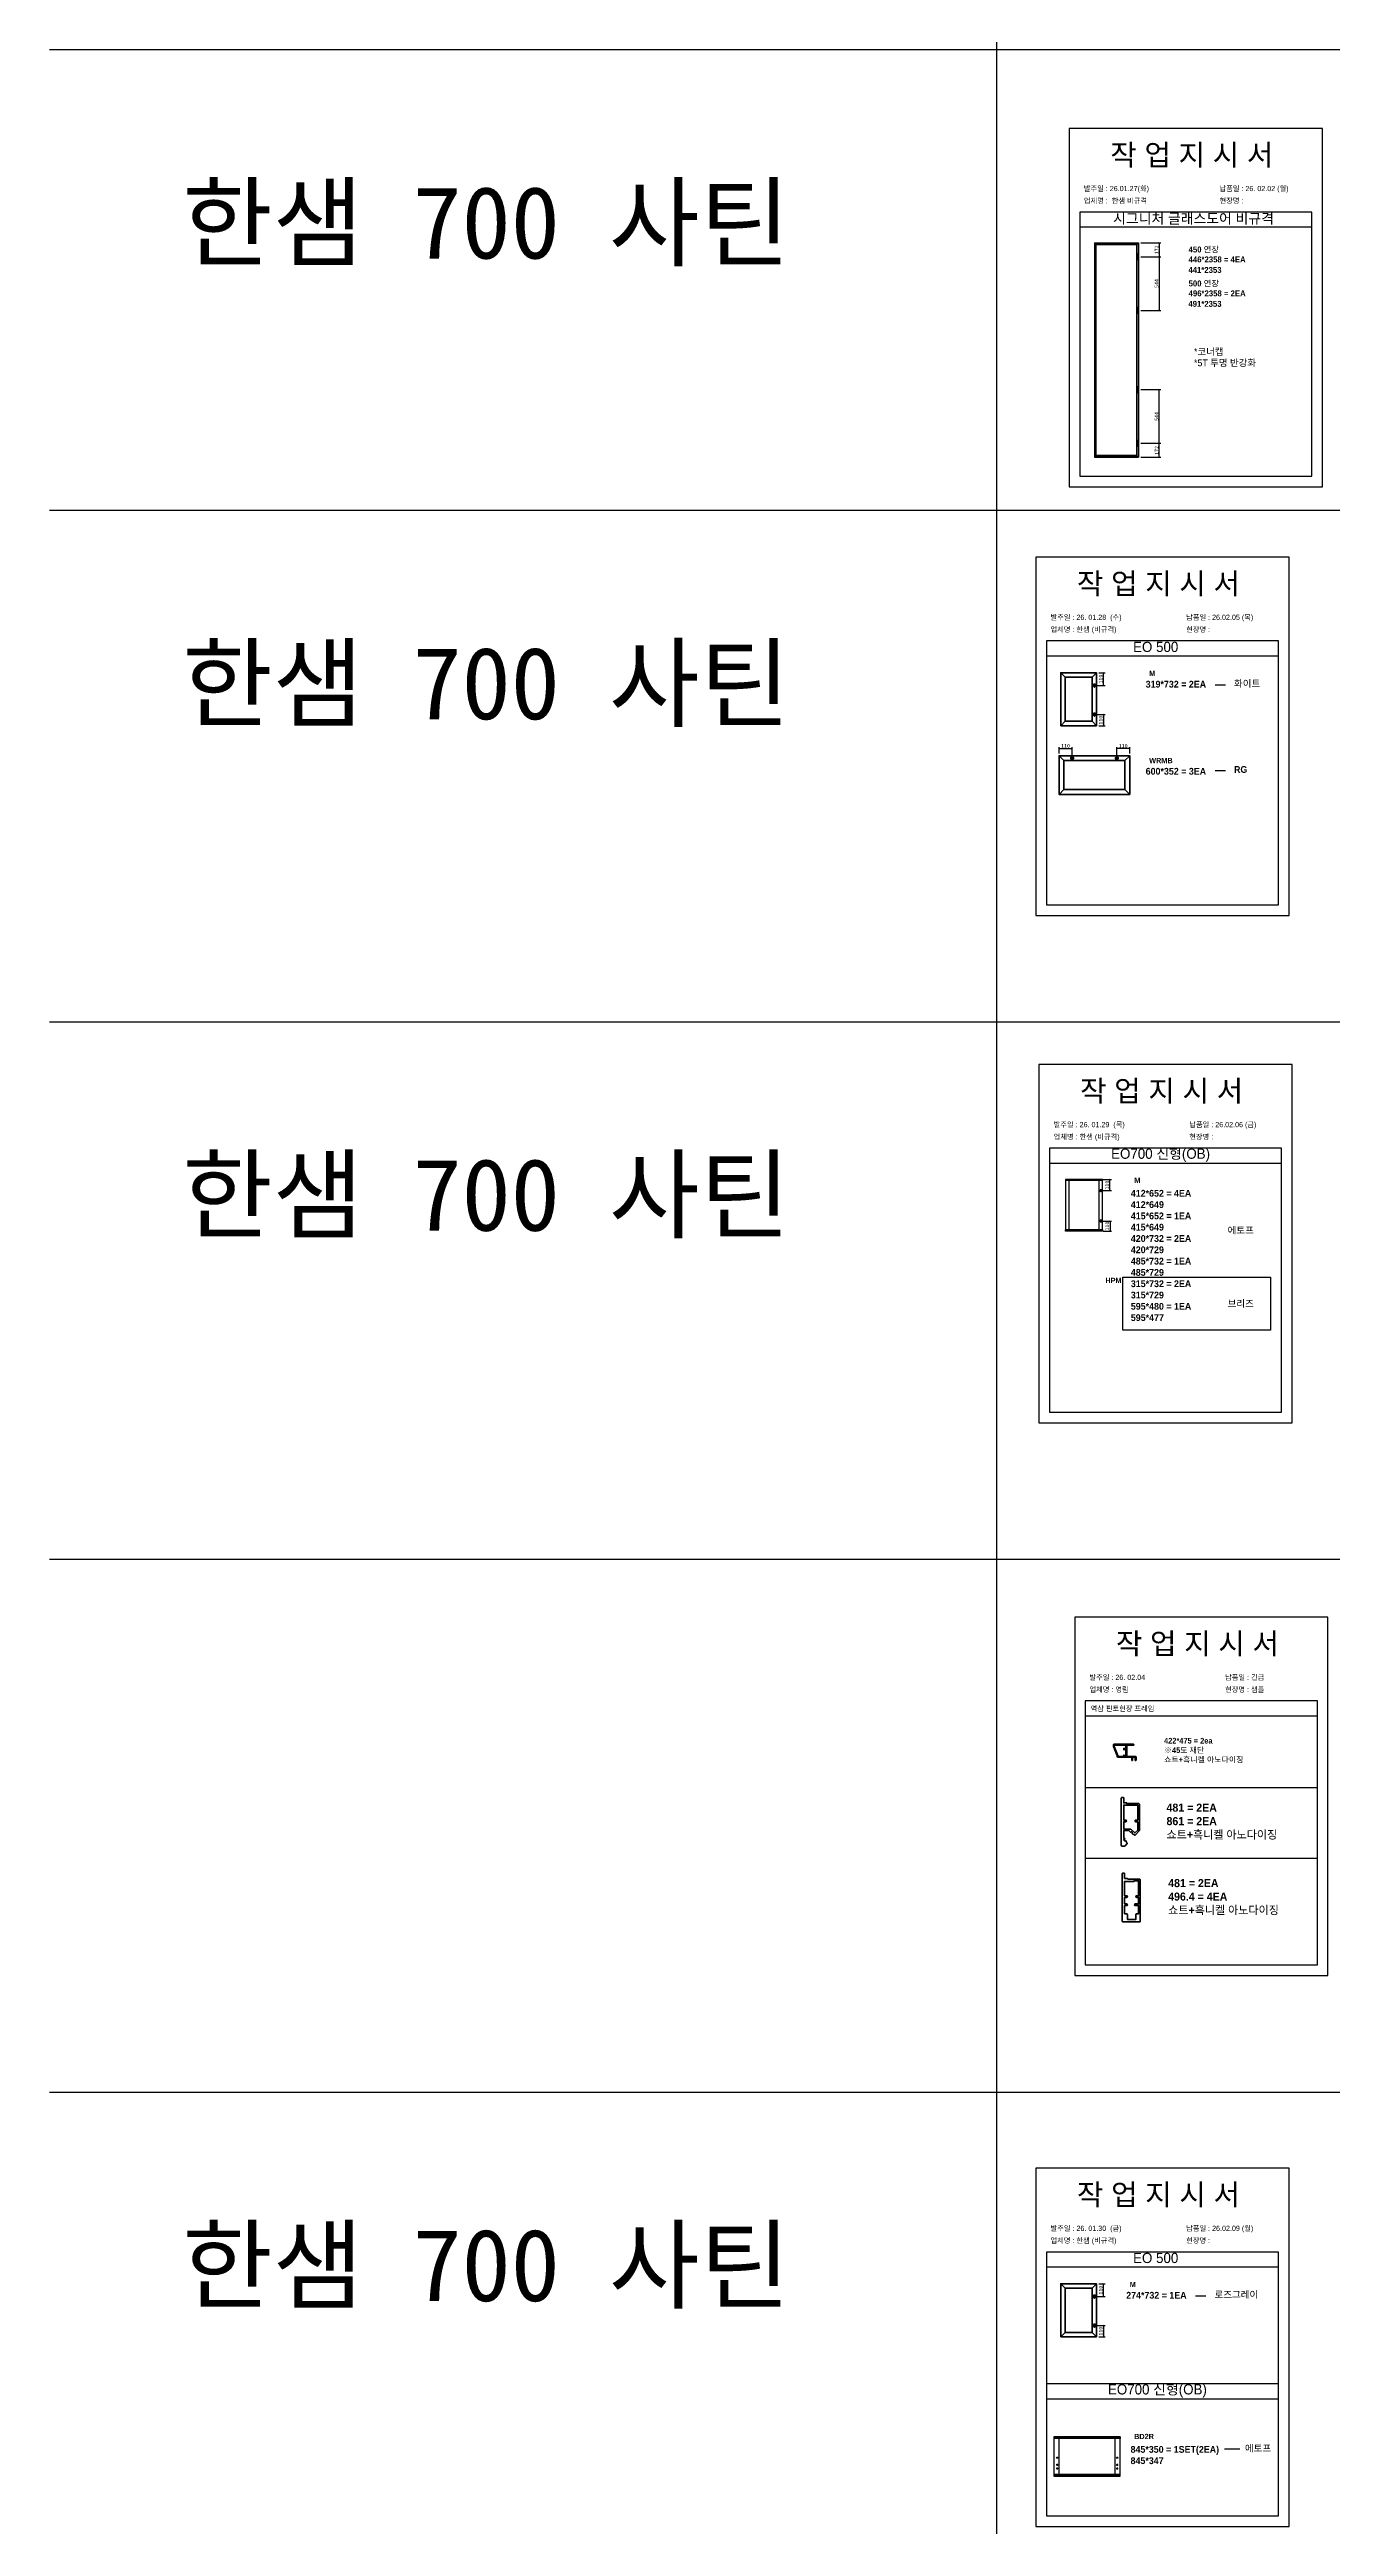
# Model space of a CAD drawing. Header units: millimetres. Extents: x -44117 to 256353, y -2095463 to 65325.
# Drawn here: x 104016 to 112528, y -678114 to -661681 of the extents above; entities that cross this region are included whole.
import ezdxf

# ---------------------------------------------------------------- set-up
doc = ezdxf.new("R2010")
doc.units = ezdxf.units.MM
doc.header["$LTSCALE"] = 10
doc.layers.add('1', color=2, linetype='Continuous', lineweight=40)
doc.layers.add('Layer1', color=7, linetype='Continuous', lineweight=70)
doc.styles.add('MtX_Gulim', font='')
doc.styles.get('MtX_Gulim').set_extended_font_data('Gulim', bold=True)
doc.dimstyles.new('ISO-25', dxfattribs={"dimtxt": 2.5, "dimasz": 2.5, "dimexe": 1, "dimexo": 1, "dimtad": 1, "dimtxsty": 'Standard', "dimblk": 'ARCHTICK', "dimcen": 2.5, "dimadec": 0, "dimazin": 0, "dimtfac": 1, "dimtmove": 0, "dimatfit": 3, "dimfxl": 0, "dimarcsym": 0})

# ---------------------------------------------------------------- blocks, each defined once
blk = doc.blocks.new('_ArchTick')
at = {"color": 0, "linetype": 'ByBlock', "const_width": 0.15}
blk.add_lwpolyline([(-0.5, -0.5), (0.5, 0.5)], dxfattribs=at)
blk = doc.blocks.new('*D4643')
at = {"color": 0, "lineweight": -2}
for p, q in [((111256, -663055), (111389, -663055)), ((111379, -663055), (111379, -663412)), ((111256, -663412), (111389, -663412))]:
    blk.add_line(p, q, dxfattribs=at)
at = {"layer": 'Defpoints', "color": 0}
for p in [(111241, -663055), (111241, -663412), (111379, -663412)]:
    blk.add_point(p, dxfattribs=at)
at = {"color": 0, "lineweight": -2, "xscale": 10, "yscale": 10, "zscale": 10}
for p, rotation in [((111379, -663055), 90), ((111379, -663412), 270)]:
    blk.add_blockref('_ArchTick', p, dxfattribs=dict(at, rotation=rotation))
at = {"color": 0, "insert": (111361, -663233), "char_height": 25, "attachment_point": 5, "rotation": 90}
blk.add_mtext('544', dxfattribs=at)
blk = doc.blocks.new('*D4644')
at = {"color": 0, "lineweight": -2}
for p, q in [((111256, -662962), (111389, -662962)), ((111256, -663055), (111389, -663055)), ((111379, -662962), (111379, -663055))]:
    blk.add_line(p, q, dxfattribs=at)
at = {"layer": 'Defpoints', "color": 0}
for p in [(111241, -662962), (111241, -663055), (111379, -663055)]:
    blk.add_point(p, dxfattribs=at)
at = {"color": 0, "lineweight": -2, "xscale": 10, "yscale": 10, "zscale": 10}
for p, rotation in [((111379, -662962), 90), ((111379, -663055), 270)]:
    blk.add_blockref('_ArchTick', p, dxfattribs=dict(at, rotation=rotation))
at = {"color": 0, "insert": (111361, -663009), "char_height": 25, "attachment_point": 5, "rotation": 90}
blk.add_mtext('172', dxfattribs=at)
blk = doc.blocks.new('*D4645')
at = {"color": 0, "lineweight": -2}
for p, q in [((111256, -663936), (111389, -663936)), ((111379, -664293), (111379, -663936)), ((111256, -664293), (111389, -664293))]:
    blk.add_line(p, q, dxfattribs=at)
at = {"layer": 'Defpoints', "color": 0}
for p in [(111241, -663936), (111379, -663936), (111241, -664293)]:
    blk.add_point(p, dxfattribs=at)
at = {"color": 0, "lineweight": -2, "xscale": 10, "yscale": 10, "zscale": 10}
for p, rotation in [((111379, -663936), 90), ((111379, -664293), 270)]:
    blk.add_blockref('_ArchTick', p, dxfattribs=dict(at, rotation=rotation))
at = {"color": 0, "insert": (111361, -664115), "char_height": 25, "attachment_point": 5, "rotation": 90}
blk.add_mtext('544', dxfattribs=at)
blk = doc.blocks.new('*D4646')
at = {"color": 0, "lineweight": -2}
for p, q in [((111256, -664293), (111389, -664293)), ((111379, -664386), (111379, -664293)), ((111256, -664386), (111389, -664386))]:
    blk.add_line(p, q, dxfattribs=at)
at = {"layer": 'Defpoints', "color": 0}
for p in [(111241, -664293), (111379, -664293), (111241, -664386)]:
    blk.add_point(p, dxfattribs=at)
at = {"color": 0, "lineweight": -2, "xscale": 10, "yscale": 10, "zscale": 10}
for p, rotation in [((111379, -664293), 90), ((111379, -664386), 270)]:
    blk.add_blockref('_ArchTick', p, dxfattribs=dict(at, rotation=rotation))
at = {"color": 0, "insert": (111361, -664340), "char_height": 25, "attachment_point": 5, "rotation": 90}
blk.add_mtext('172', dxfattribs=at)
blk = doc.blocks.new('*D4667')
at = {"color": 0, "lineweight": -2}
for p, q in [((110977, -665815), (111020, -665815)), ((111010, -665899), (111010, -665815)), ((110963, -665899), (111020, -665899))]:
    blk.add_line(p, q, dxfattribs=at)
at = {"layer": 'Defpoints', "color": 0}
for p in [(110962, -665815), (111010, -665815), (110948, -665899)]:
    blk.add_point(p, dxfattribs=at)
at = {"color": 0, "lineweight": -2, "xscale": 10, "yscale": 10, "zscale": 10}
for p, rotation in [((111010, -665815), 90), ((111010, -665899), 270)]:
    blk.add_blockref('_ArchTick', p, dxfattribs=dict(at, rotation=rotation))
at = {"color": 0, "insert": (110991, -665857), "char_height": 25, "attachment_point": 5, "rotation": 90}
blk.add_mtext('110', dxfattribs=at)
blk = doc.blocks.new('*D4668')
at = {"color": 0, "lineweight": -2}
for p, q in [((110963, -666092), (111020, -666092)), ((110977, -666167), (111020, -666167)), ((111010, -666092), (111010, -666167))]:
    blk.add_line(p, q, dxfattribs=at)
at = {"layer": 'Defpoints', "color": 0}
for p in [(110948, -666092), (110962, -666167), (111010, -666167)]:
    blk.add_point(p, dxfattribs=at)
at = {"color": 0, "lineweight": -2, "xscale": 10, "yscale": 10, "zscale": 10}
for p, rotation in [((111010, -666092), 90), ((111010, -666167), 270)]:
    blk.add_blockref('_ArchTick', p, dxfattribs=dict(at, rotation=rotation))
at = {"color": 0, "insert": (110991, -666130), "char_height": 25, "attachment_point": 5, "rotation": 90}
blk.add_mtext('110', dxfattribs=at)
blk = doc.blocks.new('*D4669')
at = {"color": 0, "lineweight": -2}
for p, q in [((110715, -666351), (110715, -666308)), ((110715, -666318), (110800, -666318)), ((110800, -666368), (110800, -666308))]:
    blk.add_line(p, q, dxfattribs=at)
at = {"layer": 'Defpoints', "color": 0}
for p in [(110800, -666318), (110715, -666366), (110800, -666383)]:
    blk.add_point(p, dxfattribs=at)
at = {"color": 0, "lineweight": -2, "xscale": 10, "yscale": 10, "zscale": 10, "rotation": 180}
blk.add_blockref('_ArchTick', (110715, -666318), dxfattribs=at)
at = {"color": 0, "lineweight": -2, "xscale": 10, "yscale": 10, "zscale": 10}
blk.add_blockref('_ArchTick', (110800, -666318), dxfattribs=at)
at = {"color": 0, "insert": (110757, -666300), "char_height": 25, "attachment_point": 5}
blk.add_mtext('110', dxfattribs=at)
blk = doc.blocks.new('*D4670')
at = {"color": 0, "lineweight": -2}
for p, q in [((111097, -666368), (111097, -666308)), ((111183, -666318), (111097, -666318)), ((111183, -666351), (111183, -666308))]:
    blk.add_line(p, q, dxfattribs=at)
at = {"layer": 'Defpoints', "color": 0}
for p in [(111097, -666318), (111097, -666383), (111183, -666366)]:
    blk.add_point(p, dxfattribs=at)
at = {"color": 0, "lineweight": -2, "xscale": 10, "yscale": 10, "zscale": 10, "rotation": 180}
blk.add_blockref('_ArchTick', (111097, -666318), dxfattribs=at)
at = {"color": 0, "lineweight": -2, "xscale": 10, "yscale": 10, "zscale": 10}
blk.add_blockref('_ArchTick', (111183, -666318), dxfattribs=at)
at = {"color": 0, "insert": (111140, -666300), "char_height": 25, "attachment_point": 5}
blk.add_mtext('110', dxfattribs=at)
blk = doc.blocks.new('*D4683')
at = {"color": 0, "lineweight": -2}
for p, q in [((111007, -669177), (111062, -669177)), ((111007, -669251), (111062, -669251)), ((111052, -669251), (111052, -669177))]:
    blk.add_line(p, q, dxfattribs=at)
at = {"layer": 'Defpoints', "color": 0}
for p in [(110992, -669177), (110992, -669251), (111052, -669177)]:
    blk.add_point(p, dxfattribs=at)
at = {"color": 0, "lineweight": -2, "xscale": 10, "yscale": 10, "zscale": 10}
for p, rotation in [((111052, -669177), 90), ((111052, -669251), 270)]:
    blk.add_blockref('_ArchTick', p, dxfattribs=dict(at, rotation=rotation))
at = {"color": 0, "insert": (111033, -669214), "char_height": 25, "attachment_point": 5, "rotation": 90}
blk.add_mtext('110', dxfattribs=at)
blk = doc.blocks.new('*D4684')
at = {"color": 0, "lineweight": -2}
for p, q in [((111007, -669453), (111063, -669453)), ((111053, -669453), (111053, -669520)), ((111007, -669520), (111063, -669520))]:
    blk.add_line(p, q, dxfattribs=at)
at = {"layer": 'Defpoints', "color": 0}
for p in [(110992, -669453), (110992, -669520), (111053, -669520)]:
    blk.add_point(p, dxfattribs=at)
at = {"color": 0, "lineweight": -2, "xscale": 10, "yscale": 10, "zscale": 10}
for p, rotation in [((111053, -669453), 90), ((111053, -669520), 270)]:
    blk.add_blockref('_ArchTick', p, dxfattribs=dict(at, rotation=rotation))
at = {"color": 0, "insert": (111034, -669486), "char_height": 25, "attachment_point": 5, "rotation": 90}
blk.add_mtext('110', dxfattribs=at)
blk = doc.blocks.new('*D4693')
at = {"color": 0, "lineweight": -2}
for p, q in [((110977, -676504), (111020, -676504)), ((111010, -676588), (111010, -676504)), ((110963, -676588), (111020, -676588))]:
    blk.add_line(p, q, dxfattribs=at)
at = {"layer": 'Defpoints', "color": 0}
for p in [(110962, -676504), (111010, -676504), (110948, -676588)]:
    blk.add_point(p, dxfattribs=at)
at = {"color": 0, "lineweight": -2, "xscale": 10, "yscale": 10, "zscale": 10}
for p, rotation in [((111010, -676504), 90), ((111010, -676588), 270)]:
    blk.add_blockref('_ArchTick', p, dxfattribs=dict(at, rotation=rotation))
at = {"color": 0, "insert": (110991, -676546), "char_height": 25, "attachment_point": 5, "rotation": 90}
blk.add_mtext('110', dxfattribs=at)
blk = doc.blocks.new('*D4694')
at = {"color": 0, "lineweight": -2}
for p, q in [((110963, -676780), (111020, -676780)), ((110977, -676856), (111020, -676856)), ((111010, -676780), (111010, -676856))]:
    blk.add_line(p, q, dxfattribs=at)
at = {"layer": 'Defpoints', "color": 0}
for p in [(110948, -676780), (110962, -676856), (111010, -676856)]:
    blk.add_point(p, dxfattribs=at)
at = {"color": 0, "lineweight": -2, "xscale": 10, "yscale": 10, "zscale": 10}
for p, rotation in [((111010, -676780), 90), ((111010, -676856), 270)]:
    blk.add_blockref('_ArchTick', p, dxfattribs=dict(at, rotation=rotation))
at = {"color": 0, "insert": (110991, -676818), "char_height": 25, "attachment_point": 5, "rotation": 90}
blk.add_mtext('110', dxfattribs=at)

msp = doc.modelspace()

# ---------------------------------------------------------------- linework, layer by layer
at = {"color": 1}
for p, q in [((104015.69829, -661680.65927), (196284.84516, -661680.65927)), ((104015.69829, -661680.65927), (196284.84516, -661680.65927)), ((104015.69829, -664737.21532), (196284.84516, -664737.21532)), ((104015.69829, -664737.21532), (196284.84516, -664737.21532)), ((104015.69829, -668130.63), (196284.84516, -668130.63)), ((104015.69829, -668130.63), (196284.84516, -668130.63)), ((104015.69829, -671695.79726), (196284.84516, -671695.79726)), ((104015.69829, -671695.79726), (196284.84516, -671695.79726)), ((104015.69829, -675231.86542), (196284.84516, -675231.86542)), ((104015.69829, -675231.86542), (196284.84516, -675231.86542))]:
    msp.add_line(p, q, dxfattribs=at)
for p, q in [((112391.02745, -662760.01592), (110851.02745, -662760.01592)), ((112391.02745, -662860.01592), (110851.02745, -662860.01592)), ((110948.55264, -662962.33923), (110948.55264, -664385.83562)), ((110948.55264, -662962.33923), (111241.12379, -662962.33923)), ((110948.55264, -662962.33923), (110961.01644, -662974.80302)), ((110948.55264, -662962.33923), (110954.45655, -662962.33923)), ((110954.45655, -662962.33923), (110954.45655, -664385.83562)), ((111228.66, -662974.80302), (111241.12379, -662962.33923)), ((111241.12379, -662962.33923), (111241.12379, -664385.83562)), ((110961.01644, -664373.37183), (110948.55264, -664385.83562)), ((111228.66, -664373.37183), (111241.12379, -664385.83562)), ((110948.55264, -664385.83562), (111241.12379, -664385.83562)), ((112169.80596, -665604.39805), (110629.80596, -665604.39805)), ((112169.80596, -665704.39805), (110629.80596, -665704.39805)), ((111749.73199, -665895.70995), (111817.98469, -665895.70995)), ((111749.73199, -666463.0605), (111817.98469, -666463.0605)), ((112190.80864, -668970.18382), (110650.80864, -668970.18382)), ((112190.80864, -669070.18382), (110650.80864, -669070.18382)), ((110756.35715, -669177.53698), (110756.35715, -669519.42387)), ((111002.85779, -669177.97971), (110756.35715, -669177.97971)), ((111002.85779, -669184.66987), (110756.35715, -669184.66987)), ((111002.61183, -669177.29102), (110756.60312, -669177.29102)), ((110778.24775, -669184.17795), (110778.24775, -669512.29098)), ((110980.72123, -669512.29098), (110980.72123, -669184.66987)), ((111001.62799, -669184.66987), (111001.62799, -669177.29102)), ((111002.85779, -669519.42387), (111002.85779, -669177.53698)), ((111002.85779, -669512.29098), (110756.35715, -669512.29098)), ((111002.85779, -669518.98114), (110756.35715, -669518.98114)), ((111002.61183, -669519.66984), (110756.60312, -669519.66984)), ((110757.58696, -669519.66984), (110757.58696, -669512.29098)), ((111001.62799, -669512.29098), (111001.62799, -669519.66984)), ((112428.24063, -672637.14401), (110888.24063, -672637.14401)), ((112428.24063, -672737.14401), (110888.24063, -672737.14401)), ((110888.24063, -673210.9358), (112428.24063, -673210.9358)), ((110888.24063, -673680.12768), (112428.24063, -673680.12768)), ((112169.80596, -676292.79555), (110629.80596, -676292.79555)), ((112169.80596, -676392.79555), (110629.80596, -676392.79555)), ((111620.49028, -676584.10745), (111688.74298, -676584.10745)), ((112169.80596, -677168.21069), (110629.80596, -677168.21069)), ((112169.80596, -677268.21069), (110629.80596, -677268.21069)), ((110679.78848, -677520.24295), (110679.78848, -677778.68501)), ((111120.39888, -677520.90941), (110679.78848, -677520.90941)), ((111120.39888, -677530.98051), (110679.78848, -677530.98051)), ((111120.02862, -677519.87268), (110680.15874, -677519.87268)), ((110681.63978, -677519.87268), (110681.63978, -677530.98051)), ((110713.11195, -677530.98051), (110713.11195, -677767.94745)), ((111087.0754, -677767.94745), (111087.0754, -677530.98051)), ((111118.54757, -677519.87268), (111118.54757, -677530.98051)), ((111120.39888, -677778.68501), (111120.39888, -677520.24295)), ((110707.00265, -677657.60972), (110694.78404, -677657.60972)), ((110700.89334, -677651.50041), (110700.89334, -677663.71902)), ((111093.1847, -677657.60972), (111105.40331, -677657.60972)), ((111099.29401, -677651.50041), (111099.29401, -677663.71902)), ((111914.23128, -677599.73521), (111812.61433, -677599.73521)), ((111120.39888, -677767.94745), (110679.78848, -677767.94745)), ((111120.39888, -677778.01854), (110679.78848, -677778.01854)), ((110680.15874, -677779.05527), (111120.02862, -677779.05527)), ((110681.63978, -677767.94745), (110681.63978, -677779.05527)), ((110707.00265, -677705.0031), (110694.78404, -677705.0031)), ((110707.00265, -677728.6998), (110694.78404, -677728.6998)), ((110700.89334, -677698.8938), (110700.89334, -677711.11241)), ((110700.89334, -677722.59049), (110700.89334, -677734.8091)), ((111093.1847, -677705.0031), (111105.40331, -677705.0031)), ((111093.1847, -677728.6998), (111105.40331, -677728.6998)), ((111099.29401, -677698.8938), (111099.29401, -677711.11241)), ((111099.29401, -677722.59049), (111099.29401, -677734.8091)), ((111118.54757, -677779.05527), (111118.54757, -677767.94745))]:
    msp.add_line(p, q)
at = {"linetype": 'Continuous'}
for p, q in [((110961.01644, -664373.37183), (110961.01644, -662974.80302)), ((110961.01644, -662974.80302), (111228.66, -662974.80302)), ((111228.66, -662974.80302), (111228.66, -664373.37183)), ((111228.66, -664373.37183), (110961.01644, -664373.37183))]:
    msp.add_line(p, q, dxfattribs=at)
at = {"color": 1}
for p in [(110300.49669, 21924.9366), (110300.49669, 14161.07811), (110300.49669, 18584.38997), (110300.49669, 10820.53148), (110300.49669, 18627.87121), (110300.49669, 10864.01272), (110300.49669, 15287.32457), (110300.49669, 7523.46608), (110300.49669, 3746.75115), (110300.49669, 21924.9366), (110300.49669, 14161.07811), (110300.49669, 18584.38997), (110300.49669, 10820.53148), (110300.49669, 18627.87121), (110300.49669, 10864.01272), (110300.49669, 15287.32457), (110300.49669, 7523.46608), (110300.49669, 3746.75115), (110300.49669, 21924.9366), (110300.49669, 14161.07811), (110300.49669, 18584.38997), (110300.49669, 10820.53148), (110300.49669, 18627.87121), (110300.49669, 10864.01272), (110300.49669, 15287.32457), (110300.49669, 7523.46608), (110300.49669, 3746.75115), (110300.49669, 21924.9366), (110300.49669, 14161.07811), (110300.49669, 18584.38997), (110300.49669, 10820.53148), (110300.49669, 18627.87121), (110300.49669, 10864.01272), (110300.49669, 15287.32457), (110300.49669, 7523.46608), (110300.49669, 3746.75115), (110300.49669, 21924.9366), (110300.49669, 14161.07811), (110300.49669, 18584.38997), (110300.49669, 10820.53148), (110300.49669, 18627.87121), (110300.49669, 10864.01272), (110300.49669, 15287.32457), (110300.49669, 7523.46608), (110300.49669, 3746.75115), (110300.49669, 21924.9366), (110300.49669, 14161.07811), (110300.49669, 18584.38997), (110300.49669, 10820.53148), (110300.49669, 18627.87121), (110300.49669, 10864.01272), (110300.49669, 15287.32457), (110300.49669, 7523.46608), (110300.49669, 3746.75115), (110300.49669, 21924.9366), (110300.49669, 14161.07811), (110300.49669, 18584.38997), (110300.49669, 10820.53148), (110300.49669, 18627.87121), (110300.49669, 10864.01272), (110300.49669, 15287.32457), (110300.49669, 7523.46608), (110300.49669, 3746.75115), (110300.49669, 21924.9366), (110300.49669, 14161.07811), (110300.49669, 18584.38997), (110300.49669, 10820.53148), (110300.49669, 18627.87121), (110300.49669, 10864.01272), (110300.49669, 15287.32457), (110300.49669, 7523.46608), (110300.49669, 3746.75115), (110300.49669, 21924.9366), (110300.49669, 14161.07811), (110300.49669, 18584.38997), (110300.49669, 10820.53148), (110300.49669, 18627.87121), (110300.49669, 10864.01272), (110300.49669, 15287.32457), (110300.49669, 7523.46608), (110300.49669, 3746.75115), (110300.49669, 21924.9366), (110300.49669, 14161.07811), (110300.49669, 18584.38997), (110300.49669, 10820.53148), (110300.49669, 18627.87121), (110300.49669, 10864.01272), (110300.49669, 15287.32457), (110300.49669, 7523.46608), (110300.49669, 3746.75115), (110300.49669, 12702.87182), (110300.49669, 4939.01333), (110300.49669, 9362.32519), (110300.49669, 1598.4667), (110300.49669, 9405.80642), (110300.49669, 1641.94794), (110300.49669, 6065.25979), (110300.49669, -1698.5987), (110300.49669, -5475.31363), (110300.49669, 12702.87182), (110300.49669, 4939.01333), (110300.49669, 9362.32519), (110300.49669, 1598.4667), (110300.49669, 9405.80642), (110300.49669, 1641.94794), (110300.49669, 6065.25979), (110300.49669, -1698.5987), (110300.49669, -5475.31363), (110300.49669, 12702.87182), (110300.49669, 4939.01333), (110300.49669, 9362.32519), (110300.49669, 1598.4667), (110300.49669, 9405.80642), (110300.49669, 1641.94794), (110300.49669, 6065.25979), (110300.49669, -1698.5987), (110300.49669, -5475.31363), (110300.49669, 12702.87182), (110300.49669, 4939.01333), (110300.49669, 9362.32519), (110300.49669, 1598.4667), (110300.49669, 9405.80642), (110300.49669, 1641.94794), (110300.49669, 6065.25979), (110300.49669, -1698.5987), (110300.49669, -5475.31363), (110300.49669, 12702.87182), (110300.49669, 4939.01333), (110300.49669, 9362.32519), (110300.49669, 1598.4667), (110300.49669, 9405.80642), (110300.49669, 1641.94794), (110300.49669, 6065.25979), (110300.49669, -1698.5987), (110300.49669, -5475.31363)]:
    msp.add_xline(p, (0, 1), dxfattribs=at)
for points in [[(110781.02745, -664580.8462), (112461.02745, -664580.8462), (112461.02745, -662204.8462), (110781.02745, -662204.8462)], [(110950.52061, -662964.3072), (111239.15582, -662964.3072), (111239.15582, -664383.86765), (110950.52061, -664383.86765)], [(110559.80596, -667425.22832), (112239.80596, -667425.22832), (112239.80596, -665049.22832), (110559.80596, -665049.22832)], [(110580.80864, -670791.0141), (112260.80864, -670791.0141), (112260.80864, -668415.0141), (110580.80864, -668415.0141)], [(111137.85014, -669826.23068), (112116.25841, -669826.23068), (112116.25841, -670176.33228), (111137.85014, -670176.33228)], [(110818.24063, -674457.97429), (112498.24063, -674457.97429), (112498.24063, -672081.97429), (110818.24063, -672081.97429)], [(110559.80596, -678113.62582), (112239.80596, -678113.62582), (112239.80596, -675737.62582), (110559.80596, -675737.62582)]]:
    msp.add_lwpolyline(points, close=True)
for points in [[(110851.02745, -662760.01592), (110851.02745, -664510.8462), (112391.02745, -664510.8462), (112391.02745, -662760.01592)], [(110629.80596, -665604.39805), (110629.80596, -667355.22832), (112169.80596, -667355.22832), (112169.80596, -665604.39805)], [(110650.80864, -668970.18382), (110650.80864, -670721.0141), (112190.80864, -670721.0141), (112190.80864, -668970.18382)], [(110888.24063, -672637.14401), (110888.24063, -674387.97429), (112428.24063, -674387.97429), (112428.24063, -672637.14401)], [(110629.80596, -676292.79555), (110629.80596, -678043.62582), (112169.80596, -678043.62582), (112169.80596, -676292.79555)]]:
    msp.add_lwpolyline(points)
at = {"linetype": 'Continuous'}
for points in [[(111236.52138, -663074.16383), (111236.52138, -663074.16383, 0.4142135624), (111241.12379, -663069.56142), (111241.12379, -663040.10597, 0.4142135624), (111236.52138, -663035.50356), (111236.52138, -663035.50356, 0.4142135624), (111231.91896, -663040.10597), (111231.91896, -663069.56142, 0.4142135624)], [(111236.52138, -663431.02192), (111236.52138, -663431.02192, 0.4142135624), (111241.12379, -663426.4195), (111241.12379, -663396.96405, 0.4142135624), (111236.52138, -663392.36164), (111236.52138, -663392.36164, 0.4142135624), (111231.91896, -663396.96405), (111231.91896, -663426.4195, 0.4142135624)], [(111236.52138, -663955.81321), (111236.52138, -663955.81321, 0.4142135624), (111241.12379, -663951.2108), (111241.12379, -663921.75535, 0.4142135624), (111236.52138, -663917.15294), (111236.52138, -663917.15294, 0.4142135624), (111231.91896, -663921.75535), (111231.91896, -663951.2108, 0.4142135624)], [(111236.52138, -664312.67129), (111236.52138, -664312.67129, 0.4142135624), (111241.12379, -664308.06888), (111241.12379, -664278.61343, 0.4142135624), (111236.52138, -664274.01102), (111236.52138, -664274.01102, 0.4142135624), (111231.91896, -664278.61343), (111231.91896, -664308.06888, 0.4142135624)]]:
    msp.add_lwpolyline(points, format="xyb", close=True, dxfattribs=at)
for centre in [(110700.89334, -677657.60972), (111099.29401, -677657.60972), (110700.89334, -677705.0031), (110700.89334, -677728.6998), (111099.29401, -677705.0031), (111099.29401, -677728.6998)]:
    msp.add_circle(centre, 3.70261)
for centre, radius, start, end in [((111002.61183, -669177.53698), 0.24596, 0, 90), ((110756.60312, -669519.42387), 0.24596, 180, 270), ((111002.61183, -669519.42387), 0.24596, 270, 0), ((110680.15874, -677520.24295), 0.37026, 90, 180), ((111120.02862, -677520.24295), 0.37026, 0, 90), ((110680.15874, -677778.68501), 0.37026, 180, 270), ((111120.02862, -677778.68501), 0.37026, 270, 0)]:
    msp.add_arc(centre, radius, start, end)
at = {"layer": '1', "linetype": 'Continuous'}
msp.add_lwpolyline([(111077.83438, -672924.45432, 0.4142135624), (111074.83438, -672927.45432), (111074.83438, -672927.45432), (111074.83438, -672939.45434), (111078.86581, -672949.5758, 0.2391202845), (111079.88402, -672950.47303, -0.507244027), (111080.24231, -672951.37256, 0.507244027), (111081.13803, -672953.62138, -0.507244027), (111081.49631, -672954.52091, 0.507244027), (111082.39203, -672956.76973, -0.507244027), (111082.75032, -672957.66926, 0.507244027), (111083.64603, -672959.91808, -0.507244027), (111084.00432, -672960.81761, 0.507244027), (111084.90004, -672963.06643, -0.507244027), (111085.25833, -672963.96596, 0.507244027), (111086.15404, -672966.21478, -0.507244027), (111086.51233, -672967.11431, 0.507244027), (111087.40805, -672969.36313, -0.507244027), (111087.76633, -672970.26266, 0.507244027), (111088.66205, -672972.51148, -0.507244027), (111089.02034, -672973.41101, 0.507244027), (111089.91606, -672975.65983, -0.5072440269), (111090.27434, -672976.55936, 0.507244027), (111091.17006, -672978.80818, -0.507244027), (111091.52835, -672979.70771, 0.507244027), (111092.42406, -672981.95653, -0.507244027), (111092.78235, -672982.85606, 0.507244027), (111093.67807, -672985.10488, -0.507244027), (111094.03636, -672986.00441, 0.507244027), (111094.93207, -672988.25323, -0.507244027), (111095.29036, -672989.15276, 0.507244027), (111096.18608, -672991.40158, -0.507244027), (111096.54436, -672992.30111, 0.507244027), (111097.44008, -672994.54993, -0.507244027), (111097.79837, -672995.44945, 0.507244027), (111098.69409, -672997.69828, -0.507244027), (111099.05237, -672998.5978, 0.5070859448), (111099.94736, -673000.84644, -0.5106345368), (111100.30173, -673001.7516, 0.2375027855), (111100.16518, -673003.05078), (111102.80855, -673009.68732, 0.3070783015), (111103.64467, -673010.25429), (111196.03438, -673010.25429), (111196.03438, -673029.75433, 0.4142135624), (111197.53438, -673031.25433), (111199.93438, -673031.25433, 0.4142135624), (111201.43438, -673029.75433), (111201.43438, -673010.25429), (111219.43438, -673010.25429), (111219.43438, -673029.75433, 0.4142135624), (111220.93438, -673031.25433), (111223.33439, -673031.25433, 0.4142135624), (111224.83439, -673029.75433), (111224.83439, -673007.85434), (111224.83438, -673007.85432, 0.4142135624), (111221.83438, -673004.85432), (111221.83438, -673004.85429), (111162.73438, -673004.85429), (111162.73438, -672931.05436), (111208.33438, -672931.05436, 0.4142135624), (111209.83438, -672929.55436), (111209.83438, -672925.95436, 0.4142135624), (111208.33438, -672924.45436), (111077.83438, -672924.45436)], format="xyb", dxfattribs=at)
at = {"layer": '1'}
for points in [[(111106.05773, -673004.28739), (111080.23438, -672939.45434), (111080.23438, -672931.05436), (111157.33438, -672931.05436), (111157.33438, -672951.60436), (111144.43438, -672951.60436, 0.4142135624), (111142.93438, -672953.10436), (111142.93438, -672959.10436, 0.4142135624), (111144.43438, -672960.60436), (111146.83438, -672960.60436, 0.4142135624), (111148.33438, -672959.10436), (111148.33438, -672956.85436), (111157.33438, -672956.85436), (111157.33438, -673004.85436), (111148.33438, -673004.85436), (111148.33438, -672997.35436, 0.4142135624), (111146.83438, -672995.85436), (111144.43438, -672995.85436, 0.4142135624), (111142.93438, -672997.35436), (111142.93438, -673004.85436), (111106.89385, -673004.85436, -0.3070783015)], [(111166.95876, -673583.17033), (111151.33826, -673599.95871, -0.2082908297), (111149.36156, -673600.81951), (111131.63734, -673600.81951, -0.4142135624), (111127.13734, -673596.31951), (111127.13734, -673281.31951, -0.4142135624), (111131.63734, -673276.81951), (111138.83734, -673276.81951, -0.4142135624), (111143.33734, -673281.31951), (111143.33734, -673312.81951), (111160.88734, -673312.81951, -0.4142135624), (111163.58734, -673315.51951), (111163.58734, -673317.31951), (111242.33734, -673317.31951, -0.4142135624), (111246.83734, -673321.81951), (111246.83734, -673496.25769, -0.1895674439), (111246.11405, -673498.09689), (111219.69632, -673526.48977, -0.405078233), (111215.94317, -673526.68385), (111210.67548, -673522.08153, -0.1110445859), (111199.02113, -673516.70689, -0.4429793595), (111198.68754, -673512.72145), (111199.15536, -673512.21977, 0.4142135624), (111199.0221, -673508.40372), (111196.12594, -673505.70301, 0.4142135624), (111192.30989, -673505.83627), (111191.08229, -673507.15271, -0.4142135624), (111187.26624, -673507.28597), (111176.57853, -673497.31951), (111143.33734, -673497.31951), (111143.33734, -673546.81951), (111147.19608, -673546.81951, -0.4142135624), (111149.89608, -673549.51951), (111149.89608, -673550.25596, -0.1898559321), (111149.17073, -673552.09735), (111144.43361, -673557.1773, 0.4142135624), (111144.56687, -673560.99335), (111147.46303, -673563.69406, 0.4142135624), (111151.27908, -673563.5608), (111151.74484, -673563.06133, -0.4447681685), (111155.75449, -673563.12824, -0.1035172082), (111161.94167, -673574.16812, 0.1247014273), (111162.63783, -673575.29686), (111166.86167, -673579.39283, -0.4081778037)], [(111223.89018, -673427.11951), (111236.03734, -673427.11951), (111236.03734, -673328.11951), (111143.34018, -673328.11951), (111143.34018, -673422.61951), (111143.34018, -673427.11951), (111155.48734, -673427.11951, -1), (111155.48734, -673438.81951), (111150.53734, -673438.81951), (111143.34018, -673438.81951), (111143.34018, -673486.51951), (111189.68876, -673486.51951), (111217.79896, -673512.67423), (111236.03734, -673493.07223), (111236.03734, -673438.81951), (111223.89018, -673438.81951, -1)], [(111137.47303, -673778.67978), (111144.67303, -673778.67978, -0.4142135624), (111149.17303, -673783.17978), (111149.17303, -673814.67978), (111166.72303, -673814.67978, -0.4142135624), (111169.42303, -673817.37978), (111169.42303, -673819.17978), (111248.17303, -673819.17978, -0.4142135624), (111252.67303, -673823.67978), (111252.67303, -674098.17978, -0.4142135624), (111248.17303, -674102.67978), (111137.47303, -674102.67978, -0.4142135624), (111132.97303, -674098.17978), (111132.97303, -673783.17978, -0.4142135624)], [(111161.32303, -673940.67978), (111149.17303, -673940.67978), (111149.17303, -673983.87978), (111161.77303, -673983.87978, -1), (111161.77303, -673994.67978), (111149.17303, -673994.67978), (111149.17303, -674048.67978), (111162.67303, -674048.67978, -0.4142135624), (111167.17303, -674053.17978), (111167.17303, -674086.47978), (111223.81811, -674086.47978), (111223.81811, -674053.17978, -0.4142135624), (111228.31811, -674048.67978), (111241.81811, -674048.67978), (111241.81811, -673994.67978), (111220.21811, -673994.67978, -1), (111220.21811, -673983.87978), (111241.81811, -673983.87978), (111241.81811, -673940.67978), (111229.72303, -673940.67978, -1), (111229.72303, -673928.97978), (111241.87019, -673928.97978), (111241.87019, -673829.97978), (111212.17303, -673829.97978), (111212.17303, -673831.77978, -0.4142135624), (111209.47303, -673834.47978), (111149.17303, -673834.47978), (111149.17303, -673928.97978), (111161.32303, -673928.97978, -1)]]:
    msp.add_lwpolyline(points, format="xyb", close=True, dxfattribs=at)
at = {"layer": 'Layer1'}
for p, q in [((110754.86342, -665844.83116), (110725.21308, -665815.18082)), ((110932.76547, -665844.83116), (110962.41581, -665815.18082)), ((110936.02315, -665899.32572), (110960.67215, -665899.32572)), ((110725.21308, -666167.21771), (110754.86342, -666137.56737)), ((110962.41581, -666167.21771), (110932.76547, -666137.56737)), ((110932.76547, -666137.56737), (110962.41581, -666167.21771)), ((110936.02315, -666091.89455), (110960.67215, -666091.89455)), ((110746.59665, -666398.19823), (110714.53333, -666366.13491)), ((110787.07609, -666382.50995), (110813.73105, -666382.50995)), ((111110.52808, -666382.50995), (111083.87312, -666382.50995)), ((111183.07084, -666366.13491), (111151.00752, -666398.19823)), ((111151.00752, -666398.19823), (111183.07084, -666366.13491)), ((110746.59665, -666590.57818), (110714.53333, -666622.6415)), ((111183.07084, -666622.6415), (111151.00752, -666590.57818)), ((110992.21981, -669241.8423), (110992.21981, -669259.9727)), ((110992.21981, -669461.85066), (110992.21981, -669443.72026)), ((110754.86342, -676533.22866), (110725.21308, -676503.57832)), ((110932.76547, -676533.22866), (110962.41581, -676503.57832)), ((110936.02315, -676587.72322), (110960.67215, -676587.72322)), ((110725.21308, -676855.61521), (110754.86342, -676825.96487)), ((110962.41581, -676855.61521), (110932.76547, -676825.96487)), ((110932.76547, -676825.96487), (110962.41581, -676855.61521)), ((110936.02315, -676780.29205), (110960.67215, -676780.29205))]:
    msp.add_line(p, q, dxfattribs=at)
for points in [[(110725.21308, -666167.21771), (110962.41581, -666167.21771), (110962.41581, -665815.18082), (110725.21308, -665815.18082)], [(110754.86342, -666137.56737), (110932.76547, -666137.56737), (110932.76547, -665844.83116), (110754.86342, -665844.83116)], [(110948.34765, -665887.00122), (110948.34765, -665911.65022)], [(110948.34765, -666079.57005), (110948.34765, -666104.21905)], [(111183.07084, -666622.6415), (111183.07084, -666366.13491), (110714.53333, -666366.13491), (110714.53333, -666622.6415)], [(111151.00752, -666590.57818), (111151.00752, -666398.19823), (110746.59665, -666398.19823), (110746.59665, -666590.57818)], [(110800.40357, -666369.18246), (110800.40357, -666395.83743)], [(111097.2006, -666369.18246), (111097.2006, -666395.83743)], [(111001.28501, -669250.9075), (110983.15461, -669250.9075)], [(111001.28501, -669452.78546), (110983.15461, -669452.78546)], [(110725.21308, -676855.61521), (110962.41581, -676855.61521), (110962.41581, -676503.57832), (110725.21308, -676503.57832)], [(110754.86342, -676825.96487), (110932.76547, -676825.96487), (110932.76547, -676533.22866), (110754.86342, -676533.22866)], [(110948.34765, -676575.39872), (110948.34765, -676600.04772)], [(110948.34765, -676767.96756), (110948.34765, -676792.61655)]]:
    msp.add_lwpolyline(points, close=True, dxfattribs=at)
for centre, radius in [((110948.34765, -665899.32572), 8.21633), ((110948.34765, -666091.89455), 8.21633), ((110800.40357, -666382.50995), 8.88499), ((111097.2006, -666382.50995), 8.88499), ((110992.21981, -669250.9075), 6.04347), ((110992.21981, -669452.78546), 6.04347), ((110948.34765, -676587.72322), 8.21633), ((110948.34765, -676780.29205), 8.21633)]:
    msp.add_circle(centre, radius, dxfattribs=at)

# ---------------------------------------------------------------- texts
at = {"linetype": 'Continuous', "style": 'MtX_Gulim'}
for s, height, p in [('450 연장', 39.271262, (111573.65765, -663026.96403)), ('446*2358 = 4EA', 39.2712622, (111573.65765, -663092.82596)), ('500 연장', 39.271262, (111573.65765, -663252.1005)), ('496*2358 = 2EA', 39.2712622, (111573.65765, -663317.96244)), ('M', 35.04934, (111312.03853, -665837.62628)), ('WRMB', 35.049344, (111312.03853, -666415.34302)), ('M', 35.04934, (111213.56081, -669200.50546)), ('HPM', 35.049344, (111021.28693, -669864.53945)), ('M', 35.04934, (111182.79682, -676526.02378)), ('BD2R', 35.049344, (111211.76627, -677534.20471))]:
    msp.add_text(s, height=height, dxfattribs=at).set_placement(p)
at = {"color": 242, "linetype": 'Continuous', "true_color": 0xcd2027, "style": 'MtX_Gulim'}
for s, p in [('441*2353', (111572.19572, -663162.42573)), ('491*2353', (111572.19572, -663387.5622))]:
    msp.add_text(s, height=39.271262, dxfattribs=at).set_placement(p)
at = {"attachment_point": 1}
for s, width, gutter_width, heights, insert, char_height in [('{\\fGulim|b0|i0|c129|p50;작 업 지 시 서}', 3307.3198183, 12.5, [-155.84554], (111053.83405, -662309.00871), 140), ('{\\f굴림|b0|i0|c129|p50;한샘} 700 {\\f굴림|b0|i0|c129|p50;사틴}', 5072.1082947, 2395.6482, [-533.35869], (104895.62473, -662588.05911), 479.1296392), ('{\\fGulim|b0|i0|c129|p50;업체명 :  한샘 비규격}', 3307.3198183, 12.5, [36.11279], (110878.6247, -662666.38531), 34.3), ('\\pt11;{\\fGulim|b0|i0|c129|p50;발주일 : 26.01.27(화)}', 3307.3198183, 12.5, [34.50412], (110878.6247, -662585.72913), 34.3), ('{\\fGulim|b0|i0|c129|p50;현장명 : }', 3307.3198183, 12.5, [-38.2735], (111778.60268, -662666.38531), 34.3), ('{\\fGulim|b0|i0|c129|p50;납품일 : 26. 02.02 (월)}', 3307.3198183, 12.5, [57.68947], (111778.60268, -662585.72913), 34.3), ('{\\fGulim|b0|i0|c129|p50;시그니처 글래스도어 비규격}', 1597.0710432, 6.03612, [-75.34624], (111072.74952, -662767.79814), 67.6045736), ('{\\fGulim|b0|i0|c129|p50;*코너캡\\P*5T 투명 반강화}', 1055.7982644, 3.99038, [-126.38025], (111609.64927, -663662.33732), 44.6923083), ('{\\fGulim|b0|i0|c129|p50;작 업 지 시 서}', 3307.3198183, 12.5, [-155.84554], (110832.61257, -665153.39084), 140), ('{\\fGulim|b0|i0|c129|p50;업체명 : 한샘 (비규격)}', 3307.3198183, 12.5, [36.11279], (110657.40321, -665510.76743), 34.3), ('\\pt11;{\\fGulim|b0|i0|c129|p50;발주일 : 26. 01.28  (수)}', 3307.3198183, 12.5, [34.50412], (110657.40321, -665430.11126), 34.3), ('{\\fGulim|b0|i0|c129|p50;현장명 : }', 3307.3198183, 12.5, [-38.2735], (111557.3812, -665510.76743), 34.3), ('{\\fGulim|b0|i0|c129|p50;납품일 : 26.02.05 (목)}', 3307.3198183, 12.5, [35.09023], (111557.3812, -665430.11126), 34.3), ('{\\f굴림|b0|i0|c129|p50;한샘} 700 {\\f굴림|b0|i0|c129|p50;사틴}', 5072.1082947, 2395.6482, [-533.35869], (104895.62473, -665644.61515), 479.1296392), ('{\\fGulim|b0|i0|c129|p50;EO 500}', 1597.0710432, 6.03612, [-69.31494], (111205.33037, -665609.92676), 67.6045736), ('{\\f굴림|b1|i0|c129|p50;화이트}', 13607.1496112, 175, [-50], (111874.88583, -665864.3474), 45), ('{\\f굴림|b1|i0|c129|p50;319*732 = 2EA}', 13607.1496112, 175, [869.63134], (111288.81137, -665868.78391), 45), ('{\\f굴림|b1|i0|c129|p50;600*352 = 3EA}', 13607.1496112, 175, [869.63134], (111288.81137, -666446.50065), 45), ('{\\f굴림|b1|i0|c129|p50;RG}', 13607.1496112, 175, [-46.25], (111874.88583, -666434.54182), 45), ('{\\fGulim|b0|i0|c129|p50;작 업 지 시 서}', 3307.3198183, 12.5, [-155.84554], (110853.61525, -668519.17661), 140), ('\\pt11;{\\fGulim|b0|i0|c129|p50;발주일 : 26. 01.29  (목)}', 3307.3198183, 12.5, [34.50412], (110678.40589, -668795.89703), 34.3), ('{\\fGulim|b0|i0|c129|p50;납품일 : 26.02.06 (금)}', 3307.3198183, 12.5, [35.09023], (111578.38387, -668795.89703), 34.3), ('{\\f굴림|b0|i0|c129|p50;한샘} 700 {\\f굴림|b0|i0|c129|p50;사틴}', 5072.1082947, 2395.6482, [-533.35869], (104895.62473, -669038.02983), 479.1296392), ('{\\fGulim|b0|i0|c129|p50;업체명 : 한샘 (비규격)}', 3307.3198183, 12.5, [36.11279], (110678.40589, -668876.55321), 34.3), ('{\\fGulim|b0|i0|c129|p50;EO700 신형(OB)}', 1597.0710432, 6.03612, [-85.06834], (111059.64157, -668972.231), 67.6045736), ('{\\fGulim|b0|i0|c129|p50;현장명 : }', 3307.3198183, 12.5, [-38.2735], (111578.38387, -668876.55321), 34.3), ('{\\f굴림|b1|i0|c129|p50;412*652 = 4EA\\P\\C1;412*649\\P\\C256;415*652 = 1EA\\P\\C1;415*649\\P\\C256;420*732 = 2EA\\P\\C1;420*729\\P\\C256;485*732 = 1EA\\P\\C1;485*729\\P\\C256;315*732 = 2EA\\P\\C1;315*729\\P\\C256;595*480 = 1EA\\P\\C1;595*477}', 13607.1496112, 175, [-872.55952], (111190.33366, -669246.1925), 45), ('{\\f굴림|b1|i0|c129|p50;에토프}', 13607.1496112, 175, [-50.05952], (111832.33307, -669491.90732), 45), ('{\\f굴림|b1|i0|c129|p50;브리즈}', 13607.1496112, 175, [-50], (111832.33307, -669977.93481), 45), ('{\\fGulim|b0|i0|c129|p50;작 업 지 시 서}', 3307.3198183, 12.5, [-155.84554], (111091.04724, -672186.1368), 140), ('{\\fGulim|b0|i0|c129|p50;업체명 : 영림}', 3307.3198183, 12.5, [36.11279], (110915.83788, -672543.5134), 34.3), ('{\\fGulim|b0|i0|c129|p50;발주일 : 26. 02.04}', 3307.3198183, 12.5, [34.50412], (110915.83788, -672462.85722), 34.3), ('{\\fGulim|b0|i0|c129|p50;현장명 : 샘플}', 3307.3198183, 12.5, [38.2735], (111815.81587, -672543.5134), 34.3), ('{\\fGulim|b0|i0|c129|p50;납품일 : \\C1;긴급}', 3307.3198183, 12.5, [37.67976], (111815.81587, -672462.85722), 34.3), ('{\\fGulim|b0|i0|c129|p50;역삼 핀토현장 프레임}', 3307.3198183, 12.5, [38.31917], (110922.88008, -672670.1795), 34.3), ('{\\fGulim|b1|i0|c129|p50;422*475 = 2ea\\P※45도 재단\\P쇼트+흑니켈 아노다이징}', 2416.4966702, 9.13314, [386.62888], (111410.94906, -672881.88389), 37.5919961), ('{\\fGulim|b1|i0|c129|p50;481 = 2EA \\P861 = 2EA\\P쇼트+흑니켈 아노다이징}', 3452.1381003, 13.04734, [514.97906], (111427.08955, -673317.85247), 53.7028516), ('{\\fGulim|b1|i0|c129|p50;481 = 2EA\\P496.4 = 4EA\\P쇼트+흑니켈 아노다이징}', 3452.1381003, 13.04734, [-239.10555], (111438.26078, -673818.3238), 53.7028516), ('{\\fGulim|b0|i0|c129|p50;작 업 지 시 서}', 3307.3198183, 12.5, [-155.84554], (110832.61257, -675841.78834), 140), ('{\\f굴림|b0|i0|c129|p50;한샘} 700 {\\f굴림|b0|i0|c129|p50;사틴}', 5072.1082947, 2395.6482, [-533.35869], (104895.62473, -676139.26525), 479.1296392), ('{\\fGulim|b0|i0|c129|p50;업체명 : 한샘 (비규격)}', 3307.3198183, 12.5, [36.11279], (110657.40321, -676199.16493), 34.3), ('\\pt11;{\\fGulim|b0|i0|c129|p50;발주일 : 26. 01.30  (금)}', 3307.3198183, 12.5, [34.50412], (110657.40321, -676118.50876), 34.3), ('{\\fGulim|b0|i0|c129|p50;현장명 : }', 3307.3198183, 12.5, [-38.2735], (111557.3812, -676199.16493), 34.3), ('{\\fGulim|b0|i0|c129|p50;납품일 : 26.02.09 (월)}', 3307.3198183, 12.5, [35.09023], (111557.3812, -676118.50876), 34.3), ('{\\fGulim|b0|i0|c129|p50;EO 500}', 1597.0710432, 6.03612, [-69.31494], (111205.33037, -676298.32426), 67.6045736), ('{\\f굴림|b1|i0|c129|p50;274*732 = 1EA}', 13607.1496112, 175, [869.63134], (111159.56966, -676557.18141), 45), ('{\\f굴림|b1|i0|c129|p50;로즈그레이}', 13607.1496112, 175, [-50.05952], (111745.64411, -676552.7449), 45), ('{\\fGulim|b0|i0|c129|p50;EO700 신형(OB)}', 1597.0710432, 6.03612, [-85.06834], (111038.63889, -677170.25787), 67.6045736), ('{\\f굴림|b1|i0|c129|p50;845*350 = 1SET(2EA)^J\\C1;845*347}', 13607.1496112, 175, [-126.36905], (111188.53911, -677579.89175), 45), ('{\\f굴림|b1|i0|c129|p50;에토프}', 13607.1496112, 175, [-50.05952], (111947.43567, -677572.53841), 45)]:
    msp.add_mtext_dynamic_manual_height_columns(s, width=width, gutter_width=gutter_width, heights=heights, dxfattribs=dict(at, insert=insert, char_height=char_height))

# ---------------------------------------------------------------- dimensions: what is measured, and where the dimension line sits
for base, p1, p2, angle, text, override, picture, middle in [((111379.26247, -663054.8337), (111241.12379, -662962.33923), (111241.12379, -663054.8337), 90, '172', {"dimscale": 10, "dimasz": 1, "dimexo": 1.5}, '*D4644', (111360.51247, -663008.58646)), ((111379.26247, -663411.69178), (111241.12379, -663054.8337), (111241.12379, -663411.69178), 90, '544', {"dimscale": 10, "dimasz": 1, "dimexo": 1.5}, '*D4643', (111360.51247, -663233.26274)), ((111379.26247, -663936.48307), (111241.12379, -664293.34115), (111241.12379, -663936.48307), 90, '544', {"dimscale": 10, "dimasz": 1, "dimexo": 1.5}, '*D4645', (111360.51247, -664114.91211)), ((111379.26247, -664293.34115), (111241.12379, -664385.83562), (111241.12379, -664293.34115), 90, '172', {"dimscale": 10, "dimasz": 1, "dimexo": 1.5}, '*D4646', (111360.51247, -664339.58839)), ((111010.17528, -665815.18082), (110948.34765, -665899.32572), (110962.41581, -665815.18082), 90, '110', {"dimscale": 10, "dimasz": 1, "dimexo": 1.5, "dimtxsty": 'Standard'}, '*D4667', (110991.42528, -665857.25327)), ((111010.17528, -666167.21771), (110948.34765, -666091.89455), (110962.41581, -666167.21771), 90, '110', {"dimscale": 10, "dimasz": 1, "dimexo": 1.5, "dimtxsty": 'Standard'}, '*D4668', (110991.42528, -666129.55613)), ((110800.40357, -666318.27861), (110714.53333, -666366.13491), (110800.40357, -666382.50995), 180, '110', {"dimscale": 10, "dimasz": 1, "dimexo": 1.5, "dimtxsty": 'Standard'}, '*D4669', (110757.46845, -666299.52861)), ((111051.83358, -669177.29102), (110992.21981, -669250.9075), (110992.21981, -669177.29102), 90, '110', {"dimscale": 10, "dimasz": 1, "dimexo": 1.5, "dimtxsty": 'Standard'}, '*D4683', (111033.08358, -669214.09926)), ((111052.78706, -669519.66984), (110992.21981, -669452.78546), (110992.21981, -669519.66984), 90, '110', {"dimscale": 10, "dimasz": 1, "dimexo": 1.5, "dimtxsty": 'Standard'}, '*D4684', (111034.03706, -669486.22765)), ((111010.17528, -676503.57832), (110948.34765, -676587.72322), (110962.41581, -676503.57832), 90, '110', {"dimscale": 10, "dimasz": 1, "dimexo": 1.5, "dimtxsty": 'Standard'}, '*D4693', (110991.42528, -676545.65077)), ((111010.17528, -676855.61521), (110948.34765, -676780.29205), (110962.41581, -676855.61521), 90, '110', {"dimscale": 10, "dimasz": 1, "dimexo": 1.5, "dimtxsty": 'Standard'}, '*D4694', (110991.42528, -676817.95363))]:
    dim = msp.add_linear_dim(base=base, p1=p1, p2=p2, angle=angle, text=text, dimstyle='ISO-25', override=override)
    dim.commit()
    dim.dimension.update_dxf_attribs({"geometry": picture, "text_midpoint": middle})
dim = msp.add_linear_dim(base=(111097.2006, -666318.27861), p1=(111183.07084, -666366.13491), p2=(111097.2006, -666382.50995), text='110', dimstyle='ISO-25', override={"dimscale": 10, "dimasz": 1, "dimexo": 1.5, "dimtxsty": 'Standard'})
dim.commit()
dim.dimension.update_dxf_attribs({"geometry": '*D4670', "text_midpoint": (111140.13572, -666299.52861)})

doc.saveas('drawing.dxf')
